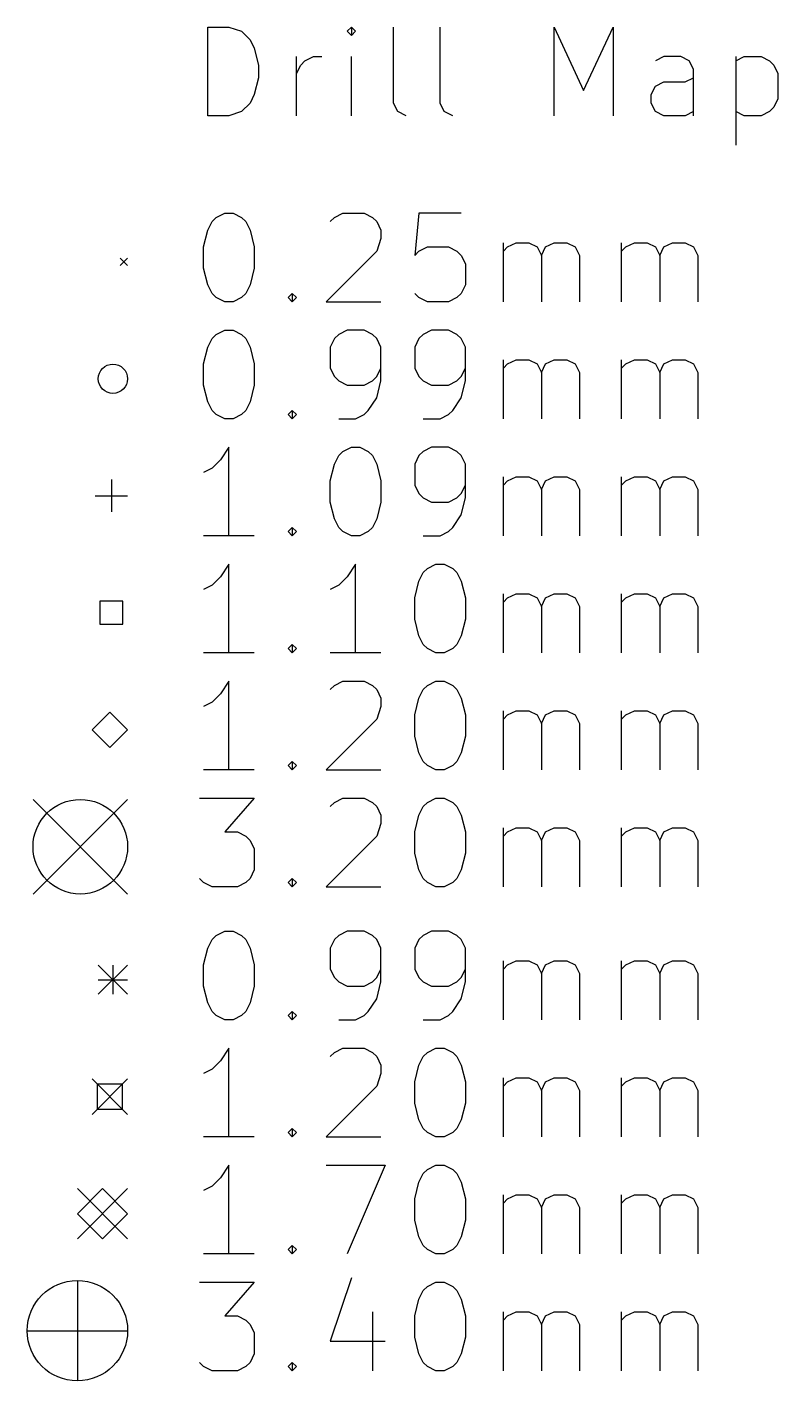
# Model space of a CAD drawing. Extents: x 16 to 138, y -164 to -22.
# Drawn here: x 16.34 to 41.74, y -163.38 to -117.56 of the extents above; entities that cross this region are included whole.
import ezdxf

# ---------------------------------------------------------------- set-up
doc = ezdxf.new("R2010")
doc.units = 0
doc.header["$MEASUREMENT"] = 0
doc.layers.add('BLACK', color=7, linetype='CONTINUOUS')

msp = doc.modelspace()

# ---------------------------------------------------------------- linework, layer by layer
at = {"layer": 'Black'}
for p, q in [((22.4513, -120.556), (22.4513, -117.556)), ((22.4513, -117.556), (23.1656, -117.556)), ((23.1656, -117.556), (23.5941, -117.699)), ((23.5941, -117.699), (23.8799, -117.985)), ((27.3084, -117.556), (27.1656, -117.699)), ((27.1656, -117.699), (27.3084, -117.842)), ((27.4513, -117.699), (27.3084, -117.556)), ((27.3084, -117.556), (27.3084, -117.842)), ((27.3084, -117.842), (27.4513, -117.699)), ((28.737, -120.128), (28.737, -117.556)), ((30.3084, -120.128), (30.3084, -117.556)), ((34.1656, -120.556), (34.1656, -117.556)), ((34.1656, -117.556), (35.1656, -119.699)), ((35.1656, -119.699), (36.1656, -117.556)), ((36.1656, -117.556), (36.1656, -120.556)), ((23.8799, -117.985), (24.0227, -118.27)), ((24.0227, -118.27), (24.1656, -118.842)), ((25.4513, -120.556), (25.4513, -118.556)), ((25.737, -118.699), (26.0227, -118.556)), ((26.0227, -118.556), (26.3084, -118.556)), ((27.3084, -120.556), (27.3084, -118.556)), ((37.8799, -118.556), (37.5941, -118.699)), ((38.4513, -118.556), (37.8799, -118.556)), ((38.737, -118.699), (38.4513, -118.556)), ((40.3084, -118.556), (40.3084, -121.556)), ((40.3084, -118.699), (40.5941, -118.556)), ((40.5941, -118.556), (41.1656, -118.556)), ((41.1656, -118.556), (41.4513, -118.699)), ((24.1656, -118.842), (24.1656, -119.27)), ((25.4513, -119.128), (25.5941, -118.842)), ((25.5941, -118.842), (25.737, -118.699)), ((38.8799, -118.985), (38.737, -118.699)), ((38.8799, -120.556), (38.8799, -118.985)), ((41.4513, -118.699), (41.5941, -118.842)), ((41.5941, -118.842), (41.737, -119.128)), ((41.737, -119.128), (41.737, -119.985)), ((24.1656, -119.27), (24.0227, -119.842)), ((37.4513, -119.842), (37.5941, -119.556)), ((37.5941, -119.556), (37.8799, -119.413)), ((37.8799, -119.413), (38.5941, -119.413)), ((38.5941, -119.413), (38.8799, -119.27)), ((24.0227, -119.842), (23.8799, -120.128)), ((37.4513, -120.128), (37.4513, -119.842)), ((41.737, -119.985), (41.5941, -120.27)), ((23.5941, -120.413), (23.1656, -120.556)), ((23.8799, -120.128), (23.5941, -120.413)), ((28.8799, -120.413), (28.737, -120.128)), ((29.1656, -120.556), (28.8799, -120.413)), ((30.4513, -120.413), (30.3084, -120.128)), ((30.737, -120.556), (30.4513, -120.413)), ((37.5941, -120.413), (37.4513, -120.128)), ((37.8799, -120.556), (37.5941, -120.413)), ((38.8799, -120.413), (38.5941, -120.556)), ((40.5941, -120.556), (40.3084, -120.413)), ((41.4513, -120.413), (41.1656, -120.556)), ((41.5941, -120.27), (41.4513, -120.413)), ((23.1656, -120.556), (22.4513, -120.556)), ((38.5941, -120.556), (37.8799, -120.556)), ((41.1656, -120.556), (40.5941, -120.556)), ((22.4513, -124.428), (22.5941, -124.142)), ((22.5941, -124.142), (22.737, -123.999)), ((22.737, -123.999), (23.0227, -123.856)), ((23.0227, -123.856), (23.3084, -123.856)), ((23.3084, -123.856), (23.5941, -123.999)), ((23.5941, -123.999), (23.737, -124.142)), ((23.737, -124.142), (23.8799, -124.428)), ((26.5941, -124.142), (26.737, -123.999)), ((26.737, -123.999), (27.0227, -123.856)), ((27.0227, -123.856), (27.737, -123.856)), ((27.737, -123.856), (28.0227, -123.999)), ((28.0227, -123.999), (28.1656, -124.142)), ((28.1656, -124.142), (28.3084, -124.428)), ((29.5941, -123.856), (29.4513, -125.285)), ((31.0227, -123.856), (29.5941, -123.856)), ((22.3084, -124.999), (22.4513, -124.428)), ((23.8799, -124.428), (24.0227, -124.999)), ((28.3084, -124.428), (28.3084, -124.713)), ((22.3084, -125.713), (22.3084, -124.999)), ((24.0227, -124.999), (24.0227, -125.713)), ((28.3084, -124.713), (28.1656, -125.142)), ((29.5941, -125.142), (29.8799, -124.999)), ((29.8799, -124.999), (30.5941, -124.999)), ((30.5941, -124.999), (30.8799, -125.142)), ((32.4513, -126.856), (32.4513, -124.856)), ((32.4513, -125.142), (32.5941, -124.999)), ((32.5941, -124.999), (32.8799, -124.856)), ((32.8799, -124.856), (33.3084, -124.856)), ((33.3084, -124.856), (33.5941, -124.999)), ((33.5941, -124.999), (33.737, -125.285)), ((33.737, -125.285), (33.8799, -124.999)), ((33.8799, -124.999), (34.1656, -124.856)), ((34.1656, -124.856), (34.5941, -124.856)), ((34.5941, -124.856), (34.8799, -124.999)), ((34.8799, -124.999), (35.0227, -125.285)), ((36.4513, -126.856), (36.4513, -124.856)), ((36.4513, -125.142), (36.5941, -124.999)), ((36.5941, -124.999), (36.8799, -124.856)), ((36.8799, -124.856), (37.3084, -124.856)), ((37.3084, -124.856), (37.5941, -124.999)), ((37.5941, -124.999), (37.737, -125.285)), ((37.737, -125.285), (37.8799, -124.999)), ((37.8799, -124.999), (38.1656, -124.856)), ((38.1656, -124.856), (38.5941, -124.856)), ((38.5941, -124.856), (38.8799, -124.999)), ((38.8799, -124.999), (39.0227, -125.285)), ((19.487, -125.374), (19.737, -125.624)), ((19.737, -125.374), (19.487, -125.624)), ((28.1656, -125.142), (26.4513, -126.856)), ((29.4513, -125.285), (29.5941, -125.142)), ((30.8799, -125.142), (31.0227, -125.285)), ((31.0227, -125.285), (31.1656, -125.57)), ((33.737, -125.285), (33.737, -126.856)), ((35.0227, -125.285), (35.0227, -126.856)), ((37.737, -125.285), (37.737, -126.856)), ((39.0227, -125.285), (39.0227, -126.856)), ((22.4513, -126.285), (22.3084, -125.713)), ((24.0227, -125.713), (23.8799, -126.285)), ((31.1656, -125.57), (31.1656, -126.285)), ((22.5941, -126.57), (22.4513, -126.285)), ((23.8799, -126.285), (23.737, -126.57)), ((31.1656, -126.285), (31.0227, -126.57)), ((22.737, -126.713), (22.5941, -126.57)), ((23.0227, -126.856), (22.737, -126.713)), ((23.3084, -126.856), (23.0227, -126.856)), ((23.5941, -126.713), (23.3084, -126.856)), ((23.737, -126.57), (23.5941, -126.713)), ((25.1656, -126.713), (25.3084, -126.57)), ((25.3084, -126.856), (25.1656, -126.713)), ((25.3084, -126.57), (25.4513, -126.713)), ((25.3084, -126.57), (25.3084, -126.856)), ((25.4513, -126.713), (25.3084, -126.856)), ((26.4513, -126.856), (28.3084, -126.856)), ((29.5941, -126.713), (29.4513, -126.57)), ((29.8799, -126.856), (29.5941, -126.713)), ((30.5941, -126.856), (29.8799, -126.856)), ((30.8799, -126.713), (30.5941, -126.856)), ((31.0227, -126.57), (30.8799, -126.713)), ((22.737, -127.959), (23.0227, -127.816)), ((23.0227, -127.816), (23.3084, -127.816)), ((23.3084, -127.816), (23.5941, -127.959)), ((27.1656, -127.816), (26.8799, -127.959)), ((27.737, -127.816), (27.1656, -127.816)), ((28.0227, -127.959), (27.737, -127.816)), ((30.0227, -127.816), (29.737, -127.959)), ((30.5941, -127.816), (30.0227, -127.816)), ((30.8799, -127.959), (30.5941, -127.816)), ((22.4513, -128.388), (22.5941, -128.102)), ((22.5941, -128.102), (22.737, -127.959)), ((23.5941, -127.959), (23.737, -128.102)), ((23.737, -128.102), (23.8799, -128.388)), ((26.737, -128.102), (26.5941, -128.388)), ((26.8799, -127.959), (26.737, -128.102)), ((28.1656, -128.102), (28.0227, -127.959)), ((28.3084, -128.388), (28.1656, -128.102)), ((29.5941, -128.102), (29.4513, -128.388)), ((29.737, -127.959), (29.5941, -128.102)), ((31.0227, -128.102), (30.8799, -127.959)), ((31.1656, -128.388), (31.0227, -128.102)), ((22.3084, -128.959), (22.4513, -128.388)), ((23.8799, -128.388), (24.0227, -128.959)), ((26.5941, -128.388), (26.5941, -129.102)), ((28.3084, -129.53), (28.3084, -128.388)), ((29.4513, -128.388), (29.4513, -129.102)), ((31.1656, -129.53), (31.1656, -128.388)), ((22.3084, -129.673), (22.3084, -128.959)), ((24.0227, -128.959), (24.0227, -129.673)), ((26.5941, -129.102), (26.737, -129.388)), ((28.1656, -129.388), (28.3084, -129.102)), ((29.4513, -129.102), (29.5941, -129.388)), ((31.0227, -129.388), (31.1656, -129.102)), ((32.4513, -130.816), (32.4513, -128.816)), ((32.4513, -129.102), (32.5941, -128.959)), ((32.5941, -128.959), (32.8799, -128.816)), ((32.8799, -128.816), (33.3084, -128.816)), ((33.3084, -128.816), (33.5941, -128.959)), ((33.5941, -128.959), (33.737, -129.245)), ((33.737, -129.245), (33.8799, -128.959)), ((33.8799, -128.959), (34.1656, -128.816)), ((34.1656, -128.816), (34.5941, -128.816)), ((34.5941, -128.816), (34.8799, -128.959)), ((34.8799, -128.959), (35.0227, -129.245)), ((36.4513, -130.816), (36.4513, -128.816)), ((36.4513, -129.102), (36.5941, -128.959)), ((36.5941, -128.959), (36.8799, -128.816)), ((36.8799, -128.816), (37.3084, -128.816)), ((37.3084, -128.816), (37.5941, -128.959)), ((37.5941, -128.959), (37.737, -129.245)), ((37.737, -129.245), (37.8799, -128.959)), ((37.8799, -128.959), (38.1656, -128.816)), ((38.1656, -128.816), (38.5941, -128.816)), ((38.5941, -128.816), (38.8799, -128.959)), ((38.8799, -128.959), (39.0227, -129.245)), ((22.4513, -130.245), (22.3084, -129.673)), ((24.0227, -129.673), (23.8799, -130.245)), ((26.737, -129.388), (26.8799, -129.53)), ((26.8799, -129.53), (27.1656, -129.673)), ((27.1656, -129.673), (27.737, -129.673)), ((27.737, -129.673), (28.0227, -129.53)), ((28.0227, -129.53), (28.1656, -129.388)), ((28.1656, -130.102), (28.3084, -129.53)), ((29.5941, -129.388), (29.737, -129.53)), ((29.737, -129.53), (30.0227, -129.673)), ((30.0227, -129.673), (30.5941, -129.673)), ((30.5941, -129.673), (30.8799, -129.53)), ((30.8799, -129.53), (31.0227, -129.388)), ((31.0227, -130.102), (31.1656, -129.53)), ((33.737, -129.245), (33.737, -130.816)), ((35.0227, -129.245), (35.0227, -130.816)), ((37.737, -129.245), (37.737, -130.816)), ((39.0227, -129.245), (39.0227, -130.816)), ((27.8799, -130.53), (28.1656, -130.102)), ((30.737, -130.53), (31.0227, -130.102)), ((22.5941, -130.53), (22.4513, -130.245)), ((22.737, -130.673), (22.5941, -130.53)), ((23.737, -130.53), (23.5941, -130.673)), ((23.8799, -130.245), (23.737, -130.53)), ((25.1656, -130.673), (25.3084, -130.53)), ((25.3084, -130.53), (25.4513, -130.673)), ((25.3084, -130.53), (25.3084, -130.816)), ((27.737, -130.673), (27.8799, -130.53)), ((30.5941, -130.673), (30.737, -130.53)), ((23.0227, -130.816), (22.737, -130.673)), ((23.3084, -130.816), (23.0227, -130.816)), ((23.5941, -130.673), (23.3084, -130.816)), ((25.3084, -130.816), (25.1656, -130.673)), ((25.4513, -130.673), (25.3084, -130.816)), ((26.8799, -130.816), (27.4513, -130.816)), ((27.4513, -130.816), (27.737, -130.673)), ((29.737, -130.816), (30.3084, -130.816)), ((30.3084, -130.816), (30.5941, -130.673)), ((23.1656, -131.776), (22.8799, -132.205)), ((23.1656, -134.776), (23.1656, -131.776)), ((26.8799, -132.062), (27.0227, -131.919)), ((27.0227, -131.919), (27.3084, -131.776)), ((27.3084, -131.776), (27.5941, -131.776)), ((27.5941, -131.776), (27.8799, -131.919)), ((27.8799, -131.919), (28.0227, -132.062)), ((29.737, -131.919), (29.5941, -132.062)), ((30.0227, -131.776), (29.737, -131.919)), ((30.5941, -131.776), (30.0227, -131.776)), ((30.8799, -131.919), (30.5941, -131.776)), ((31.0227, -132.062), (30.8799, -131.919)), ((22.8799, -132.205), (22.5941, -132.49)), ((26.5941, -132.919), (26.737, -132.348)), ((26.737, -132.348), (26.8799, -132.062)), ((28.0227, -132.062), (28.1656, -132.348)), ((28.1656, -132.348), (28.3084, -132.919)), ((29.5941, -132.062), (29.4513, -132.348)), ((29.4513, -132.348), (29.4513, -133.062)), ((31.1656, -132.348), (31.0227, -132.062)), ((31.1656, -133.49), (31.1656, -132.348)), ((19.1909, -132.873), (19.1909, -133.965)), ((22.5941, -132.49), (22.3084, -132.633)), ((32.4513, -134.776), (32.4513, -132.776)), ((32.5941, -132.919), (32.8799, -132.776)), ((32.8799, -132.776), (33.3084, -132.776)), ((33.3084, -132.776), (33.5941, -132.919)), ((33.8799, -132.919), (34.1656, -132.776)), ((34.1656, -132.776), (34.5941, -132.776)), ((34.5941, -132.776), (34.8799, -132.919)), ((36.4513, -134.776), (36.4513, -132.776)), ((36.5941, -132.919), (36.8799, -132.776)), ((36.8799, -132.776), (37.3084, -132.776)), ((37.3084, -132.776), (37.5941, -132.919)), ((37.8799, -132.919), (38.1656, -132.776)), ((38.1656, -132.776), (38.5941, -132.776)), ((38.5941, -132.776), (38.8799, -132.919)), ((26.5941, -133.633), (26.5941, -132.919)), ((28.3084, -132.919), (28.3084, -133.633)), ((29.4513, -133.062), (29.5941, -133.348)), ((31.0227, -133.348), (31.1656, -133.062)), ((32.4513, -133.062), (32.5941, -132.919)), ((33.5941, -132.919), (33.737, -133.205)), ((33.737, -133.205), (33.8799, -132.919)), ((33.737, -133.205), (33.737, -134.776)), ((34.8799, -132.919), (35.0227, -133.205)), ((35.0227, -133.205), (35.0227, -134.776)), ((36.4513, -133.062), (36.5941, -132.919)), ((37.5941, -132.919), (37.737, -133.205)), ((37.737, -133.205), (37.8799, -132.919)), ((37.737, -133.205), (37.737, -134.776)), ((38.8799, -132.919), (39.0227, -133.205)), ((39.0227, -133.205), (39.0227, -134.776)), ((18.6448, -133.419), (19.737, -133.419)), ((26.737, -134.205), (26.5941, -133.633)), ((28.3084, -133.633), (28.1656, -134.205)), ((29.5941, -133.348), (29.737, -133.49)), ((29.737, -133.49), (30.0227, -133.633)), ((30.0227, -133.633), (30.5941, -133.633)), ((30.5941, -133.633), (30.8799, -133.49)), ((30.8799, -133.49), (31.0227, -133.348)), ((31.0227, -134.062), (31.1656, -133.49)), ((26.8799, -134.49), (26.737, -134.205)), ((28.1656, -134.205), (28.0227, -134.49)), ((30.737, -134.49), (31.0227, -134.062)), ((25.1656, -134.633), (25.3084, -134.49)), ((25.3084, -134.776), (25.1656, -134.633)), ((25.3084, -134.49), (25.4513, -134.633)), ((25.3084, -134.49), (25.3084, -134.776)), ((25.4513, -134.633), (25.3084, -134.776)), ((27.0227, -134.633), (26.8799, -134.49)), ((27.3084, -134.776), (27.0227, -134.633)), ((27.8799, -134.633), (27.5941, -134.776)), ((28.0227, -134.49), (27.8799, -134.633)), ((30.3084, -134.776), (30.5941, -134.633)), ((30.5941, -134.633), (30.737, -134.49)), ((24.0227, -134.776), (22.3084, -134.776)), ((27.5941, -134.776), (27.3084, -134.776)), ((29.737, -134.776), (30.3084, -134.776)), ((23.1656, -135.736), (22.8799, -136.165)), ((23.1656, -138.736), (23.1656, -135.736)), ((27.4513, -135.736), (27.1656, -136.165)), ((27.4513, -138.736), (27.4513, -135.736)), ((29.5941, -136.308), (29.737, -136.022)), ((29.737, -136.022), (29.8799, -135.879)), ((29.8799, -135.879), (30.1656, -135.736)), ((30.1656, -135.736), (30.4513, -135.736)), ((30.4513, -135.736), (30.737, -135.879)), ((30.737, -135.879), (30.8799, -136.022)), ((30.8799, -136.022), (31.0227, -136.308)), ((22.5941, -136.45), (22.3084, -136.593)), ((22.8799, -136.165), (22.5941, -136.45)), ((26.8799, -136.45), (26.5941, -136.593)), ((27.1656, -136.165), (26.8799, -136.45)), ((29.4513, -136.879), (29.5941, -136.308)), ((31.0227, -136.308), (31.1656, -136.879)), ((19.5759, -136.99), (18.7981, -136.99)), ((18.7981, -136.99), (18.7981, -137.768)), ((19.5759, -137.768), (19.5759, -136.99)), ((29.4513, -137.593), (29.4513, -136.879)), ((31.1656, -136.879), (31.1656, -137.593)), ((32.4513, -138.736), (32.4513, -136.736)), ((32.4513, -137.022), (32.5941, -136.879)), ((32.5941, -136.879), (32.8799, -136.736)), ((32.8799, -136.736), (33.3084, -136.736)), ((33.3084, -136.736), (33.5941, -136.879)), ((33.5941, -136.879), (33.737, -137.165)), ((33.737, -137.165), (33.8799, -136.879)), ((33.8799, -136.879), (34.1656, -136.736)), ((34.1656, -136.736), (34.5941, -136.736)), ((34.5941, -136.736), (34.8799, -136.879)), ((34.8799, -136.879), (35.0227, -137.165)), ((36.4513, -138.736), (36.4513, -136.736)), ((36.4513, -137.022), (36.5941, -136.879)), ((36.5941, -136.879), (36.8799, -136.736)), ((36.8799, -136.736), (37.3084, -136.736)), ((37.3084, -136.736), (37.5941, -136.879)), ((37.5941, -136.879), (37.737, -137.165)), ((37.737, -137.165), (37.8799, -136.879)), ((37.8799, -136.879), (38.1656, -136.736)), ((38.1656, -136.736), (38.5941, -136.736)), ((38.5941, -136.736), (38.8799, -136.879)), ((38.8799, -136.879), (39.0227, -137.165)), ((33.737, -137.165), (33.737, -138.736)), ((35.0227, -137.165), (35.0227, -138.736)), ((37.737, -137.165), (37.737, -138.736)), ((39.0227, -137.165), (39.0227, -138.736)), ((18.7981, -137.768), (19.5759, -137.768)), ((29.5941, -138.165), (29.4513, -137.593)), ((31.1656, -137.593), (31.0227, -138.165)), ((29.737, -138.45), (29.5941, -138.165)), ((31.0227, -138.165), (30.8799, -138.45)), ((24.0227, -138.736), (22.3084, -138.736)), ((25.1656, -138.593), (25.3084, -138.45)), ((25.3084, -138.736), (25.1656, -138.593)), ((25.3084, -138.45), (25.4513, -138.593)), ((25.3084, -138.45), (25.3084, -138.736)), ((25.4513, -138.593), (25.3084, -138.736)), ((28.3084, -138.736), (26.5941, -138.736)), ((29.8799, -138.593), (29.737, -138.45)), ((30.1656, -138.736), (29.8799, -138.593)), ((30.4513, -138.736), (30.1656, -138.736)), ((30.737, -138.593), (30.4513, -138.736)), ((30.8799, -138.45), (30.737, -138.593)), ((23.1656, -139.696), (22.8799, -140.125)), ((23.1656, -142.696), (23.1656, -139.696)), ((26.737, -139.839), (27.0227, -139.696)), ((27.0227, -139.696), (27.737, -139.696)), ((27.737, -139.696), (28.0227, -139.839)), ((29.8799, -139.839), (30.1656, -139.696)), ((30.1656, -139.696), (30.4513, -139.696)), ((30.4513, -139.696), (30.737, -139.839)), ((22.8799, -140.125), (22.5941, -140.41)), ((26.5941, -139.982), (26.737, -139.839)), ((28.0227, -139.839), (28.1656, -139.982)), ((28.1656, -139.982), (28.3084, -140.268)), ((29.5941, -140.268), (29.737, -139.982)), ((29.737, -139.982), (29.8799, -139.839)), ((30.737, -139.839), (30.8799, -139.982)), ((30.8799, -139.982), (31.0227, -140.268)), ((22.5941, -140.41), (22.3084, -140.553)), ((28.3084, -140.553), (28.1656, -140.982)), ((28.3084, -140.268), (28.3084, -140.553)), ((29.4513, -140.839), (29.5941, -140.268)), ((31.0227, -140.268), (31.1656, -140.839)), ((19.137, -140.739), (18.537, -141.339)), ((19.737, -141.339), (19.137, -140.739)), ((28.1656, -140.982), (26.4513, -142.696)), ((29.4513, -141.553), (29.4513, -140.839)), ((31.1656, -140.839), (31.1656, -141.553)), ((32.4513, -142.696), (32.4513, -140.696)), ((32.4513, -140.982), (32.5941, -140.839)), ((32.5941, -140.839), (32.8799, -140.696)), ((32.8799, -140.696), (33.3084, -140.696)), ((33.3084, -140.696), (33.5941, -140.839)), ((33.5941, -140.839), (33.737, -141.125)), ((33.737, -141.125), (33.8799, -140.839)), ((33.737, -141.125), (33.737, -142.696)), ((33.8799, -140.839), (34.1656, -140.696)), ((34.1656, -140.696), (34.5941, -140.696)), ((34.5941, -140.696), (34.8799, -140.839)), ((34.8799, -140.839), (35.0227, -141.125)), ((35.0227, -141.125), (35.0227, -142.696)), ((36.4513, -142.696), (36.4513, -140.696)), ((36.4513, -140.982), (36.5941, -140.839)), ((36.5941, -140.839), (36.8799, -140.696)), ((36.8799, -140.696), (37.3084, -140.696)), ((37.3084, -140.696), (37.5941, -140.839)), ((37.5941, -140.839), (37.737, -141.125)), ((37.737, -141.125), (37.8799, -140.839)), ((37.737, -141.125), (37.737, -142.696)), ((37.8799, -140.839), (38.1656, -140.696)), ((38.1656, -140.696), (38.5941, -140.696)), ((38.5941, -140.696), (38.8799, -140.839)), ((38.8799, -140.839), (39.0227, -141.125)), ((39.0227, -141.125), (39.0227, -142.696)), ((18.537, -141.339), (19.137, -141.939)), ((19.137, -141.939), (19.737, -141.339)), ((29.5941, -142.125), (29.4513, -141.553)), ((31.1656, -141.553), (31.0227, -142.125)), ((25.1656, -142.553), (25.3084, -142.41)), ((25.3084, -142.41), (25.4513, -142.553)), ((25.3084, -142.41), (25.3084, -142.696)), ((29.737, -142.41), (29.5941, -142.125)), ((29.8799, -142.553), (29.737, -142.41)), ((30.8799, -142.41), (30.737, -142.553)), ((31.0227, -142.125), (30.8799, -142.41)), ((24.0227, -142.696), (22.3084, -142.696)), ((25.3084, -142.696), (25.1656, -142.553)), ((25.4513, -142.553), (25.3084, -142.696)), ((26.4513, -142.696), (28.3084, -142.696)), ((30.1656, -142.696), (29.8799, -142.553)), ((30.4513, -142.696), (30.1656, -142.696)), ((30.737, -142.553), (30.4513, -142.696)), ((16.537, -143.699), (19.737, -146.899)), ((19.737, -143.699), (16.537, -146.899)), ((22.1656, -143.656), (24.0227, -143.656)), ((24.0227, -143.656), (23.0227, -144.799)), ((26.5941, -143.942), (26.737, -143.799)), ((26.737, -143.799), (27.0227, -143.656)), ((27.0227, -143.656), (27.737, -143.656)), ((27.737, -143.656), (28.0227, -143.799)), ((28.0227, -143.799), (28.1656, -143.942)), ((29.737, -143.942), (29.8799, -143.799)), ((29.8799, -143.799), (30.1656, -143.656)), ((30.1656, -143.656), (30.4513, -143.656)), ((30.4513, -143.656), (30.737, -143.799)), ((30.737, -143.799), (30.8799, -143.942)), ((28.1656, -143.942), (28.3084, -144.228)), ((28.3084, -144.228), (28.3084, -144.513)), ((29.4513, -144.799), (29.5941, -144.228)), ((29.5941, -144.228), (29.737, -143.942)), ((30.8799, -143.942), (31.0227, -144.228)), ((31.0227, -144.228), (31.1656, -144.799)), ((23.0227, -144.799), (23.4513, -144.799)), ((23.4513, -144.799), (23.737, -144.942)), ((28.3084, -144.513), (28.1656, -144.942)), ((29.4513, -145.513), (29.4513, -144.799)), ((31.1656, -144.799), (31.1656, -145.513)), ((32.4513, -146.656), (32.4513, -144.656)), ((32.4513, -144.942), (32.5941, -144.799)), ((32.5941, -144.799), (32.8799, -144.656)), ((32.8799, -144.656), (33.3084, -144.656)), ((33.3084, -144.656), (33.5941, -144.799)), ((33.5941, -144.799), (33.737, -145.085)), ((33.737, -145.085), (33.8799, -144.799)), ((33.8799, -144.799), (34.1656, -144.656)), ((34.1656, -144.656), (34.5941, -144.656)), ((34.5941, -144.656), (34.8799, -144.799)), ((34.8799, -144.799), (35.0227, -145.085)), ((36.4513, -146.656), (36.4513, -144.656)), ((36.4513, -144.942), (36.5941, -144.799)), ((36.5941, -144.799), (36.8799, -144.656)), ((36.8799, -144.656), (37.3084, -144.656)), ((37.3084, -144.656), (37.5941, -144.799)), ((37.5941, -144.799), (37.737, -145.085)), ((37.737, -145.085), (37.8799, -144.799)), ((37.8799, -144.799), (38.1656, -144.656)), ((38.1656, -144.656), (38.5941, -144.656)), ((38.5941, -144.656), (38.8799, -144.799)), ((38.8799, -144.799), (39.0227, -145.085)), ((23.737, -144.942), (23.8799, -145.085)), ((23.8799, -145.085), (24.0227, -145.37)), ((28.1656, -144.942), (26.4513, -146.656)), ((33.737, -145.085), (33.737, -146.656)), ((35.0227, -145.085), (35.0227, -146.656)), ((37.737, -145.085), (37.737, -146.656)), ((39.0227, -145.085), (39.0227, -146.656)), ((24.0227, -145.37), (24.0227, -146.085)), ((29.5941, -146.085), (29.4513, -145.513)), ((31.1656, -145.513), (31.0227, -146.085)), ((24.0227, -146.085), (23.8799, -146.37)), ((29.737, -146.37), (29.5941, -146.085)), ((31.0227, -146.085), (30.8799, -146.37)), ((22.3084, -146.513), (22.1656, -146.37)), ((22.5941, -146.656), (22.3084, -146.513)), ((23.737, -146.513), (23.4513, -146.656)), ((23.8799, -146.37), (23.737, -146.513)), ((25.1656, -146.513), (25.3084, -146.37)), ((25.3084, -146.656), (25.1656, -146.513)), ((25.3084, -146.37), (25.4513, -146.513)), ((25.3084, -146.37), (25.3084, -146.656)), ((25.4513, -146.513), (25.3084, -146.656)), ((29.8799, -146.513), (29.737, -146.37)), ((30.1656, -146.656), (29.8799, -146.513)), ((30.737, -146.513), (30.4513, -146.656)), ((30.8799, -146.37), (30.737, -146.513)), ((23.4513, -146.656), (22.5941, -146.656)), ((26.4513, -146.656), (28.3084, -146.656)), ((30.4513, -146.656), (30.1656, -146.656)), ((22.4513, -148.728), (22.5941, -148.442)), ((22.5941, -148.442), (22.737, -148.299)), ((22.737, -148.299), (23.0227, -148.156)), ((23.0227, -148.156), (23.3084, -148.156)), ((23.3084, -148.156), (23.5941, -148.299)), ((23.5941, -148.299), (23.737, -148.442)), ((23.737, -148.442), (23.8799, -148.728)), ((26.737, -148.442), (26.5941, -148.728)), ((26.8799, -148.299), (26.737, -148.442)), ((27.1656, -148.156), (26.8799, -148.299)), ((27.737, -148.156), (27.1656, -148.156)), ((28.0227, -148.299), (27.737, -148.156)), ((28.1656, -148.442), (28.0227, -148.299)), ((28.3084, -148.728), (28.1656, -148.442)), ((29.5941, -148.442), (29.4513, -148.728)), ((29.737, -148.299), (29.5941, -148.442)), ((30.0227, -148.156), (29.737, -148.299)), ((30.5941, -148.156), (30.0227, -148.156)), ((30.8799, -148.299), (30.5941, -148.156)), ((31.0227, -148.442), (30.8799, -148.299)), ((31.1656, -148.728), (31.0227, -148.442)), ((22.3084, -149.299), (22.4513, -148.728)), ((23.8799, -148.728), (24.0227, -149.299)), ((26.5941, -148.728), (26.5941, -149.442)), ((28.3084, -149.87), (28.3084, -148.728)), ((29.4513, -148.728), (29.4513, -149.442)), ((31.1656, -149.87), (31.1656, -148.728)), ((18.7464, -149.304), (19.737, -150.294)), ((19.737, -149.304), (18.7464, -150.294)), ((19.2417, -149.304), (19.2417, -150.294)), ((22.3084, -150.013), (22.3084, -149.299)), ((24.0227, -149.299), (24.0227, -150.013)), ((32.4513, -151.156), (32.4513, -149.156)), ((32.4513, -149.442), (32.5941, -149.299)), ((32.5941, -149.299), (32.8799, -149.156)), ((32.8799, -149.156), (33.3084, -149.156)), ((33.3084, -149.156), (33.5941, -149.299)), ((33.5941, -149.299), (33.737, -149.585)), ((33.737, -149.585), (33.8799, -149.299)), ((33.8799, -149.299), (34.1656, -149.156)), ((34.1656, -149.156), (34.5941, -149.156)), ((34.5941, -149.156), (34.8799, -149.299)), ((34.8799, -149.299), (35.0227, -149.585)), ((36.4513, -151.156), (36.4513, -149.156)), ((36.4513, -149.442), (36.5941, -149.299)), ((36.5941, -149.299), (36.8799, -149.156)), ((36.8799, -149.156), (37.3084, -149.156)), ((37.3084, -149.156), (37.5941, -149.299)), ((37.5941, -149.299), (37.737, -149.585)), ((37.737, -149.585), (37.8799, -149.299)), ((37.8799, -149.299), (38.1656, -149.156)), ((38.1656, -149.156), (38.5941, -149.156)), ((38.5941, -149.156), (38.8799, -149.299)), ((38.8799, -149.299), (39.0227, -149.585)), ((18.7464, -149.799), (19.737, -149.799)), ((26.5941, -149.442), (26.737, -149.728)), ((26.737, -149.728), (26.8799, -149.87)), ((28.0227, -149.87), (28.1656, -149.728)), ((28.1656, -149.728), (28.3084, -149.442)), ((29.4513, -149.442), (29.5941, -149.728)), ((29.5941, -149.728), (29.737, -149.87)), ((30.8799, -149.87), (31.0227, -149.728)), ((31.0227, -149.728), (31.1656, -149.442)), ((33.737, -149.585), (33.737, -151.156)), ((35.0227, -149.585), (35.0227, -151.156)), ((37.737, -149.585), (37.737, -151.156)), ((39.0227, -149.585), (39.0227, -151.156)), ((22.4513, -150.585), (22.3084, -150.013)), ((24.0227, -150.013), (23.8799, -150.585)), ((26.8799, -149.87), (27.1656, -150.013)), ((27.1656, -150.013), (27.737, -150.013)), ((27.737, -150.013), (28.0227, -149.87)), ((28.1656, -150.442), (28.3084, -149.87)), ((29.737, -149.87), (30.0227, -150.013)), ((30.0227, -150.013), (30.5941, -150.013)), ((30.5941, -150.013), (30.8799, -149.87)), ((31.0227, -150.442), (31.1656, -149.87)), ((22.5941, -150.87), (22.4513, -150.585)), ((23.8799, -150.585), (23.737, -150.87)), ((27.8799, -150.87), (28.1656, -150.442)), ((30.737, -150.87), (31.0227, -150.442)), ((22.737, -151.013), (22.5941, -150.87)), ((23.0227, -151.156), (22.737, -151.013)), ((23.3084, -151.156), (23.0227, -151.156)), ((23.5941, -151.013), (23.3084, -151.156)), ((23.737, -150.87), (23.5941, -151.013)), ((25.1656, -151.013), (25.3084, -150.87)), ((25.3084, -151.156), (25.1656, -151.013)), ((25.3084, -150.87), (25.4513, -151.013)), ((25.3084, -150.87), (25.3084, -151.156)), ((25.4513, -151.013), (25.3084, -151.156)), ((26.8799, -151.156), (27.4513, -151.156)), ((27.4513, -151.156), (27.737, -151.013)), ((27.737, -151.013), (27.8799, -150.87)), ((29.737, -151.156), (30.3084, -151.156)), ((30.3084, -151.156), (30.5941, -151.013)), ((30.5941, -151.013), (30.737, -150.87)), ((23.1656, -152.116), (22.8799, -152.545)), ((23.1656, -155.116), (23.1656, -152.116)), ((26.737, -152.259), (27.0227, -152.116)), ((27.0227, -152.116), (27.737, -152.116)), ((27.737, -152.116), (28.0227, -152.259)), ((29.8799, -152.259), (30.1656, -152.116)), ((30.1656, -152.116), (30.4513, -152.116)), ((30.4513, -152.116), (30.737, -152.259)), ((22.8799, -152.545), (22.5941, -152.83)), ((26.5941, -152.402), (26.737, -152.259)), ((28.0227, -152.259), (28.1656, -152.402)), ((28.1656, -152.402), (28.3084, -152.688)), ((29.5941, -152.688), (29.737, -152.402)), ((29.737, -152.402), (29.8799, -152.259)), ((30.737, -152.259), (30.8799, -152.402)), ((30.8799, -152.402), (31.0227, -152.688)), ((22.5941, -152.83), (22.3084, -152.973)), ((28.3084, -152.973), (28.1656, -153.402)), ((28.3084, -152.688), (28.3084, -152.973)), ((29.4513, -153.259), (29.5941, -152.688)), ((31.0227, -152.688), (31.1656, -153.259)), ((18.537, -153.159), (19.737, -154.359)), ((19.737, -153.159), (18.537, -154.359)), ((19.5613, -153.335), (18.7127, -153.335)), ((18.7127, -153.335), (18.7127, -154.183)), ((19.5613, -154.183), (19.5613, -153.335)), ((28.1656, -153.402), (26.4513, -155.116)), ((29.4513, -153.973), (29.4513, -153.259)), ((31.1656, -153.259), (31.1656, -153.973)), ((32.4513, -155.116), (32.4513, -153.116)), ((32.4513, -153.402), (32.5941, -153.259)), ((32.5941, -153.259), (32.8799, -153.116)), ((32.8799, -153.116), (33.3084, -153.116)), ((33.3084, -153.116), (33.5941, -153.259)), ((33.5941, -153.259), (33.737, -153.545)), ((33.737, -153.545), (33.8799, -153.259)), ((33.8799, -153.259), (34.1656, -153.116)), ((34.1656, -153.116), (34.5941, -153.116)), ((34.5941, -153.116), (34.8799, -153.259)), ((34.8799, -153.259), (35.0227, -153.545)), ((36.4513, -155.116), (36.4513, -153.116)), ((36.4513, -153.402), (36.5941, -153.259)), ((36.5941, -153.259), (36.8799, -153.116)), ((36.8799, -153.116), (37.3084, -153.116)), ((37.3084, -153.116), (37.5941, -153.259)), ((37.5941, -153.259), (37.737, -153.545)), ((37.737, -153.545), (37.8799, -153.259)), ((37.8799, -153.259), (38.1656, -153.116)), ((38.1656, -153.116), (38.5941, -153.116)), ((38.5941, -153.116), (38.8799, -153.259)), ((38.8799, -153.259), (39.0227, -153.545)), ((33.737, -153.545), (33.737, -155.116)), ((35.0227, -153.545), (35.0227, -155.116)), ((37.737, -153.545), (37.737, -155.116)), ((39.0227, -153.545), (39.0227, -155.116)), ((18.7127, -154.183), (19.5613, -154.183)), ((29.5941, -154.545), (29.4513, -153.973)), ((31.1656, -153.973), (31.0227, -154.545)), ((25.1656, -154.973), (25.3084, -154.83)), ((25.3084, -154.83), (25.4513, -154.973)), ((25.3084, -154.83), (25.3084, -155.116)), ((29.737, -154.83), (29.5941, -154.545)), ((29.8799, -154.973), (29.737, -154.83)), ((30.8799, -154.83), (30.737, -154.973)), ((31.0227, -154.545), (30.8799, -154.83)), ((24.0227, -155.116), (22.3084, -155.116)), ((25.3084, -155.116), (25.1656, -154.973)), ((25.4513, -154.973), (25.3084, -155.116)), ((26.4513, -155.116), (28.3084, -155.116)), ((30.1656, -155.116), (29.8799, -154.973)), ((30.4513, -155.116), (30.1656, -155.116)), ((30.737, -154.973), (30.4513, -155.116)), ((23.1656, -156.076), (22.8799, -156.505)), ((23.1656, -159.076), (23.1656, -156.076)), ((26.4513, -156.076), (28.4513, -156.076)), ((28.4513, -156.076), (27.1656, -159.076)), ((29.737, -156.362), (29.8799, -156.219)), ((29.8799, -156.219), (30.1656, -156.076)), ((30.1656, -156.076), (30.4513, -156.076)), ((30.4513, -156.076), (30.737, -156.219)), ((30.737, -156.219), (30.8799, -156.362)), ((22.8799, -156.505), (22.5941, -156.79)), ((29.4513, -157.219), (29.5941, -156.648)), ((29.5941, -156.648), (29.737, -156.362)), ((30.8799, -156.362), (31.0227, -156.648)), ((31.0227, -156.648), (31.1656, -157.219)), ((18.037, -156.869), (19.737, -158.569)), ((19.737, -156.869), (18.037, -158.569)), ((18.887, -156.869), (18.037, -157.719)), ((19.737, -157.719), (18.887, -156.869)), ((22.5941, -156.79), (22.3084, -156.933)), ((32.4513, -159.076), (32.4513, -157.076)), ((32.5941, -157.219), (32.8799, -157.076)), ((32.8799, -157.076), (33.3084, -157.076)), ((33.3084, -157.076), (33.5941, -157.219)), ((33.8799, -157.219), (34.1656, -157.076)), ((34.1656, -157.076), (34.5941, -157.076)), ((34.5941, -157.076), (34.8799, -157.219)), ((36.4513, -159.076), (36.4513, -157.076)), ((36.5941, -157.219), (36.8799, -157.076)), ((36.8799, -157.076), (37.3084, -157.076)), ((37.3084, -157.076), (37.5941, -157.219)), ((37.8799, -157.219), (38.1656, -157.076)), ((38.1656, -157.076), (38.5941, -157.076)), ((38.5941, -157.076), (38.8799, -157.219)), ((29.4513, -157.933), (29.4513, -157.219)), ((31.1656, -157.219), (31.1656, -157.933)), ((32.4513, -157.362), (32.5941, -157.219)), ((33.5941, -157.219), (33.737, -157.505)), ((33.737, -157.505), (33.8799, -157.219)), ((33.737, -157.505), (33.737, -159.076)), ((34.8799, -157.219), (35.0227, -157.505)), ((35.0227, -157.505), (35.0227, -159.076)), ((36.4513, -157.362), (36.5941, -157.219)), ((37.5941, -157.219), (37.737, -157.505)), ((37.737, -157.505), (37.8799, -157.219)), ((37.737, -157.505), (37.737, -159.076)), ((38.8799, -157.219), (39.0227, -157.505)), ((39.0227, -157.505), (39.0227, -159.076)), ((18.037, -157.719), (18.887, -158.569)), ((18.887, -158.569), (19.737, -157.719)), ((29.5941, -158.505), (29.4513, -157.933)), ((31.1656, -157.933), (31.0227, -158.505)), ((29.737, -158.79), (29.5941, -158.505)), ((31.0227, -158.505), (30.8799, -158.79)), ((25.1656, -158.933), (25.3084, -158.79)), ((25.3084, -159.076), (25.1656, -158.933)), ((25.3084, -158.79), (25.4513, -158.933)), ((25.3084, -158.79), (25.3084, -159.076)), ((25.4513, -158.933), (25.3084, -159.076)), ((29.8799, -158.933), (29.737, -158.79)), ((30.1656, -159.076), (29.8799, -158.933)), ((30.737, -158.933), (30.4513, -159.076)), ((30.8799, -158.79), (30.737, -158.933)), ((24.0227, -159.076), (22.3084, -159.076)), ((30.4513, -159.076), (30.1656, -159.076)), ((27.3084, -159.893), (26.5941, -162.036)), ((18.037, -159.979), (18.037, -163.379)), ((22.1656, -160.036), (24.0227, -160.036)), ((24.0227, -160.036), (23.0227, -161.179)), ((29.5941, -160.608), (29.737, -160.322)), ((29.737, -160.322), (29.8799, -160.179)), ((29.8799, -160.179), (30.1656, -160.036)), ((30.1656, -160.036), (30.4513, -160.036)), ((30.4513, -160.036), (30.737, -160.179)), ((30.737, -160.179), (30.8799, -160.322)), ((30.8799, -160.322), (31.0227, -160.608)), ((29.4513, -161.179), (29.5941, -160.608)), ((31.0227, -160.608), (31.1656, -161.179)), ((23.0227, -161.179), (23.4513, -161.179)), ((23.4513, -161.179), (23.737, -161.322)), ((28.0227, -161.036), (28.0227, -163.036)), ((29.4513, -161.893), (29.4513, -161.179)), ((31.1656, -161.179), (31.1656, -161.893)), ((32.4513, -163.036), (32.4513, -161.036)), ((32.4513, -161.322), (32.5941, -161.179)), ((32.5941, -161.179), (32.8799, -161.036)), ((32.8799, -161.036), (33.3084, -161.036)), ((33.3084, -161.036), (33.5941, -161.179)), ((33.5941, -161.179), (33.737, -161.465)), ((33.737, -161.465), (33.8799, -161.179)), ((33.8799, -161.179), (34.1656, -161.036)), ((34.1656, -161.036), (34.5941, -161.036)), ((34.5941, -161.036), (34.8799, -161.179)), ((34.8799, -161.179), (35.0227, -161.465)), ((36.4513, -163.036), (36.4513, -161.036)), ((36.4513, -161.322), (36.5941, -161.179)), ((36.5941, -161.179), (36.8799, -161.036)), ((36.8799, -161.036), (37.3084, -161.036)), ((37.3084, -161.036), (37.5941, -161.179)), ((37.5941, -161.179), (37.737, -161.465)), ((37.737, -161.465), (37.8799, -161.179)), ((37.8799, -161.179), (38.1656, -161.036)), ((38.1656, -161.036), (38.5941, -161.036)), ((38.5941, -161.036), (38.8799, -161.179)), ((38.8799, -161.179), (39.0227, -161.465)), ((16.337, -161.679), (19.737, -161.679)), ((23.737, -161.322), (23.8799, -161.465)), ((23.8799, -161.465), (24.0227, -161.75)), ((24.0227, -161.75), (24.0227, -162.465)), ((33.737, -161.465), (33.737, -163.036)), ((35.0227, -161.465), (35.0227, -163.036)), ((37.737, -161.465), (37.737, -163.036)), ((39.0227, -161.465), (39.0227, -163.036)), ((26.5941, -162.036), (28.4513, -162.036)), ((29.5941, -162.465), (29.4513, -161.893)), ((31.1656, -161.893), (31.0227, -162.465)), ((24.0227, -162.465), (23.8799, -162.75)), ((29.737, -162.75), (29.5941, -162.465)), ((31.0227, -162.465), (30.8799, -162.75)), ((22.3084, -162.893), (22.1656, -162.75)), ((22.5941, -163.036), (22.3084, -162.893)), ((23.4513, -163.036), (22.5941, -163.036)), ((23.737, -162.893), (23.4513, -163.036)), ((23.8799, -162.75), (23.737, -162.893)), ((25.1656, -162.893), (25.3084, -162.75)), ((25.3084, -163.036), (25.1656, -162.893)), ((25.3084, -162.75), (25.4513, -162.893)), ((25.3084, -162.75), (25.3084, -163.036)), ((25.4513, -162.893), (25.3084, -163.036)), ((29.8799, -162.893), (29.737, -162.75)), ((30.1656, -163.036), (29.8799, -162.893)), ((30.4513, -163.036), (30.1656, -163.036)), ((30.737, -162.893), (30.4513, -163.036)), ((30.8799, -162.75), (30.737, -162.893))]:
    msp.add_line(p, q, dxfattribs=at)
for centre, radius in [((19.2417, -129.459), 0.4953), ((18.137, -145.299), 1.6), ((18.037, -161.679), 1.7)]:
    msp.add_circle(centre, radius, dxfattribs=at)

doc.saveas('drawing.dxf')
